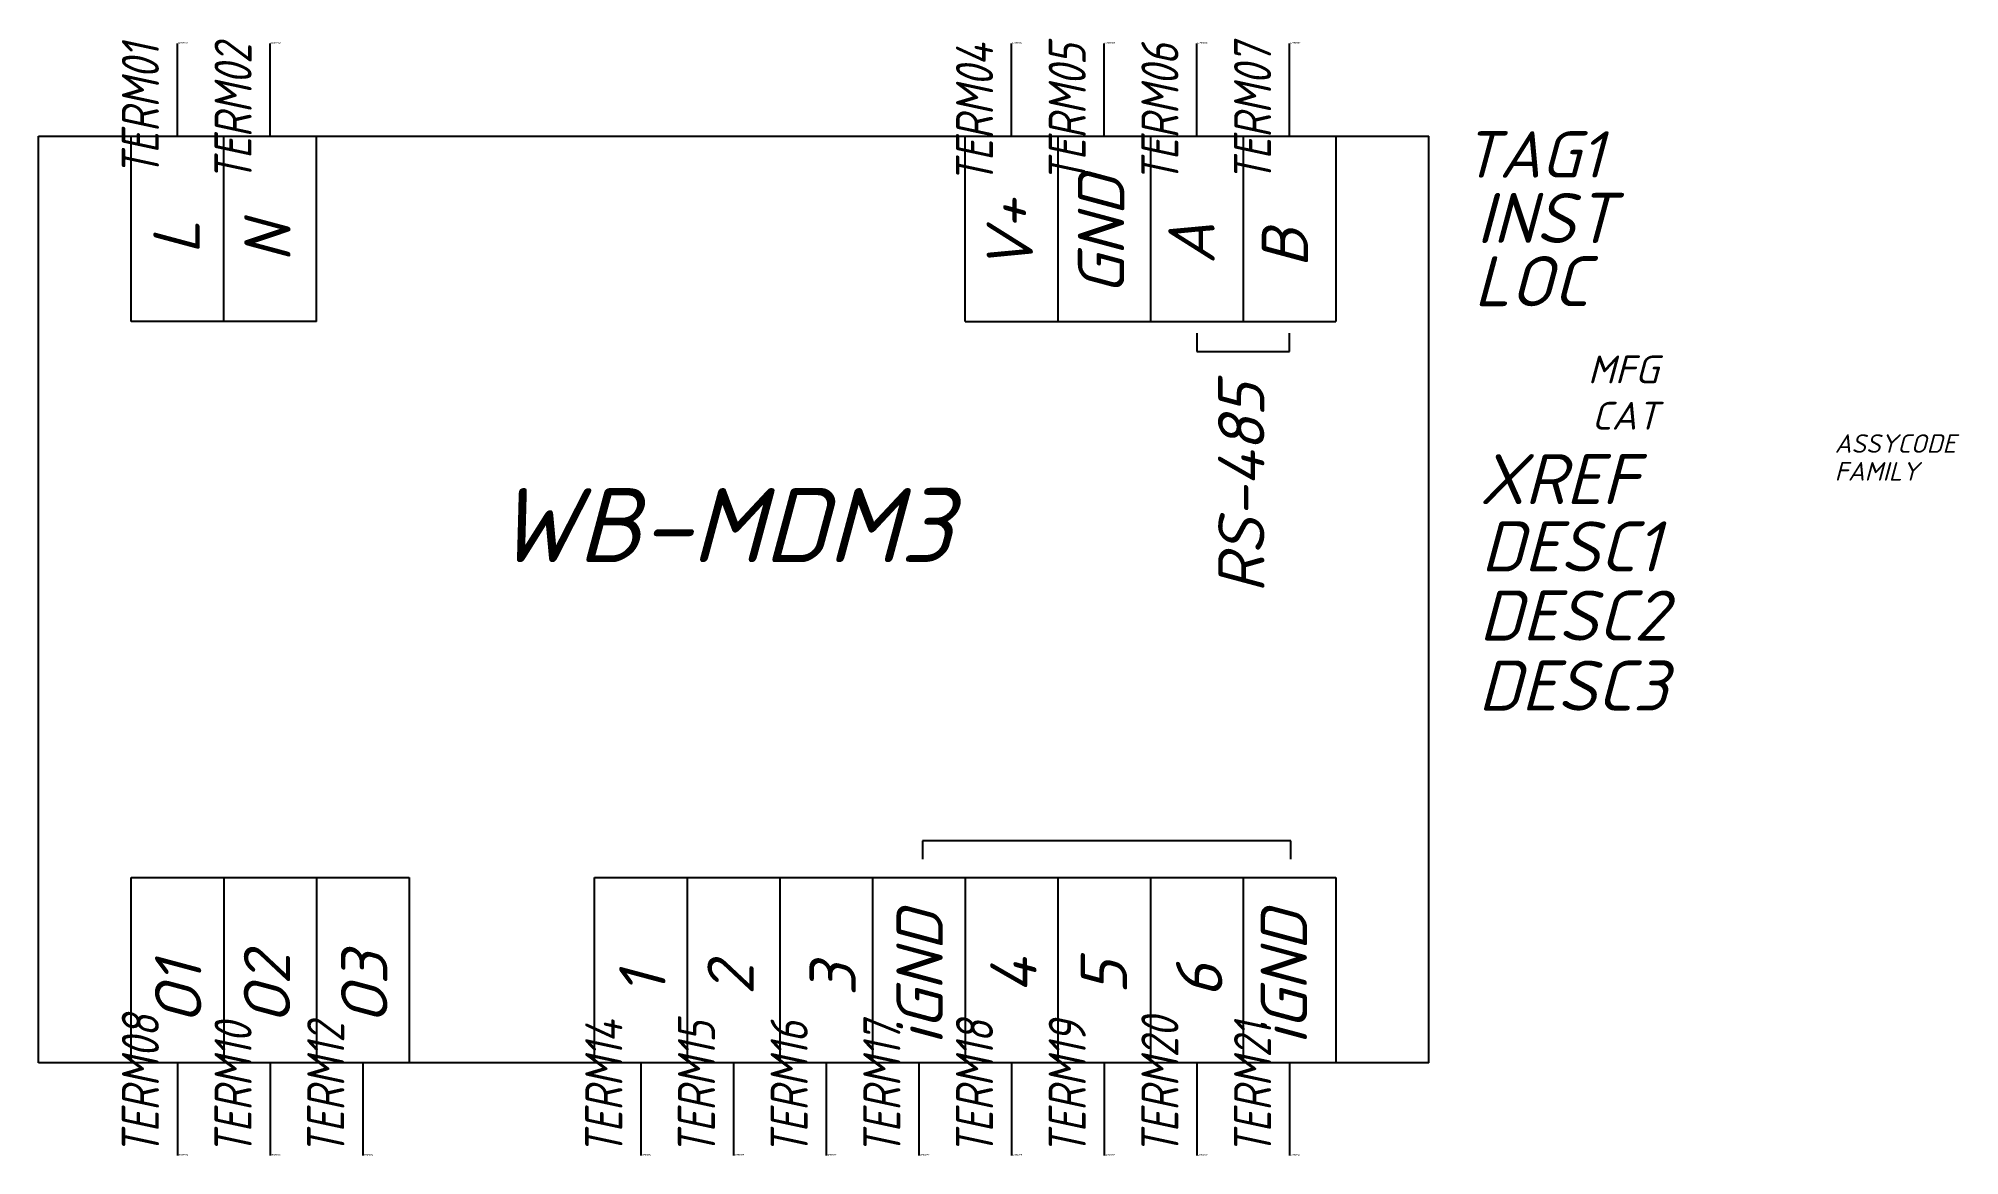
# Model space of a CAD drawing. Header units: millimetres. Extents: x -8 to 96, y 0 to 60.
import ezdxf
from ezdxf.enums import TextEntityAlignment as Align

# ---------------------------------------------------------------- set-up
doc = ezdxf.new("R2010")
doc.units = ezdxf.units.MM
doc.header["$LTSCALE"] = 6
doc.styles.add('WD_IEC', font='isocpeui.ttf', dxfattribs={"height": 2.5})
doc.styles.add('текст', font='isocpeui.ttf')

msp = doc.modelspace()

# ---------------------------------------------------------------- linework, layer by layer
for p, q in [((0, 55), (0, 60)), ((5, 55), (5, 60)), ((45, 55), (45, 60)), ((50, 55), (50, 60)), ((55, 55), (55, 60)), ((60, 55), (60, 60)), ((-7.5, 55), (67.5, 55)), ((-7.5, 5), (-7.5, 55)), ((-2.5, 45), (-2.5, 55)), ((2.5, 45), (2.5, 55)), ((7.5, 45), (7.5, 55)), ((42.5, 45), (42.5, 55)), ((47.5, 55), (47.5, 45)), ((52.5, 55), (52.5, 45)), ((57.5, 55), (57.5, 45)), ((62.5, 55), (62.5, 45)), ((67.5, 5), (67.5, 55)), ((2.5, 45), (-2.5, 45)), ((7.5, 45), (2.5, 45)), ((42.5, 45), (47.5, 45)), ((47.5, 45), (52.5, 45)), ((52.5, 45), (57.5, 45)), ((57.5, 45), (62.5, 45)), ((55, 44.38), (55, 43.38)), ((60, 43.38), (60, 44.38)), ((55, 43.38), (60, 43.38)), ((40.19, 16.99), (40.19, 15.99)), ((60.07, 16.99), (40.19, 16.99)), ((60.07, 15.99), (60.07, 16.99)), ((-2.5, 15), (2.5, 15)), ((-2.5, 5), (-2.5, 15)), ((2.5, 15), (7.5, 15)), ((2.5, 15), (2.5, 5)), ((7.5, 15), (12.5, 15)), ((7.5, 15), (7.5, 5)), ((12.5, 15), (12.5, 5)), ((22.5, 15), (27.5, 15)), ((22.5, 5), (22.5, 15)), ((27.5, 15), (32.5, 15)), ((27.5, 15), (27.5, 5)), ((32.5, 15), (37.5, 15)), ((32.5, 15), (32.5, 5)), ((37.5, 15), (42.5, 15)), ((37.5, 15), (37.5, 5)), ((42.5, 15), (47.5, 15)), ((42.5, 15), (42.5, 5)), ((47.5, 15), (52.5, 15)), ((47.5, 15), (47.5, 5)), ((52.5, 15), (57.5, 15)), ((52.5, 15), (52.5, 5)), ((57.5, 15), (62.5, 15)), ((57.5, 15), (57.5, 5)), ((62.5, 15), (62.5, 5)), ((67.5, 5), (-7.5, 5)), ((0, 5), (0, 0)), ((5, 5), (5, 0)), ((10, 5), (10, 0)), ((25, 5), (25, 0)), ((30, 5), (30, 0)), ((35, 5), (35, 0)), ((40, 5), (40, 0)), ((45, 5), (45, 0)), ((50, 5), (50, 0)), ((55, 5), (55, 0)), ((60, 5), (60, 0))]:
    msp.add_line(p, q)

# ---------------------------------------------------------------- texts
at = {"style": 'текст'}
for s, p in [('GND', (51.08, 46.44)), ('V+', (46.15, 47.64)), ('L', (1.2, 48.63)), ('N', (6.11, 48.21)), ('A', (55.95, 48.09)), ('B', (60.99, 47.91)), ('RS-485', (58.64, 30.35)), ('iGND', (41.29, 5.99)), ('iGND', (60.94, 5.99)), ('O1', (1.29, 7.06)), ('O2', (6.08, 7.06)), ('O3', (11.33, 7.06)), ('2', (31.09, 8.66)), ('3', (36.6, 8.6)), ('4', (46.35, 8.75)), ('5', (51.23, 8.7)), ('6', (56.37, 8.51)), ('1', (26.33, 8.64))]:
    msp.add_text(s, height=2.5, rotation=90, dxfattribs=at).set_placement(p)
msp.add_text('WB-MDM3', height=4, dxfattribs=at).set_placement((17.12, 32.02))
at = {"style": 'WD_IEC', "width": 0.8}
for tag, p in [('TERM01', (-1, 60)), ('TERM02', (4, 60)), ('TERM05', (49, 60)), ('TERM07', (59, 60)), ('TERM04', (44, 60)), ('TERM06', (54, 60))]:
    msp.add_attdef(tag, text='', height=2, rotation=90, dxfattribs=at).set_placement(p, align=Align.RIGHT)
at = {"style": 'WD_IEC', "flags": 1}
for tag, p, height in [('X2TERM01', (0, 60), 0.08), ('X2TERM02', (5, 60), 0.08), ('X2TERM04', (45, 60), 0.08), ('X2TERM05', (50, 60), 0.08), ('X2TERM06', (55, 60), 0.08), ('X2TERM07', (60, 60), 0.08), ('X2LINK', (0, 55), 0.01), ('ASSYCODE', (89.4, 37.92), 1), ('FAMILY', (89.4, 36.42), 1), ('X8TERM08', (0, 0), 0.08), ('X8TERM10', (5, 0), 0.08), ('X8TERM12', (10, 0), 0.08), ('X8TERM14', (25, 0), 0.08), ('X8TERM15', (30, 0), 0.08), ('X8TERM16', (35, 0), 0.08), ('X8TERM17', (40, 0), 0.08), ('X8TERM18', (45, 0), 0.08), ('X8TERM19', (50, 0), 0.08), ('X8TERM20', (55, 0), 0.08), ('X8TERM21', (60, 0), 0.08)]:
    msp.add_attdef(tag, p, '', height=height, dxfattribs=at)
at = {"style": 'WD_IEC'}
msp.add_attdef('TAG1', (69.33, 52.77), 'A', height=2.5, dxfattribs=at)
for tag, p in [('INST', (77.53, 49.24)), ('LOC', (76.14, 45.83)), ('XREF', (78.77, 35.15)), ('DESC1', (80.01, 31.52)), ('DESC2', (80.4, 27.79)), ('DESC3', (80.4, 24.01))]:
    msp.add_attdef(tag, text='', height=2.7, dxfattribs=at).set_placement(p, align=Align.RIGHT)
at = {"style": 'WD_IEC', "flags": 9}
for tag, p in [('MFG', (79.9, 41.67)), ('CAT', (79.9, 39.17))]:
    msp.add_attdef(tag, text='', height=1.5, dxfattribs=at).set_placement(p, align=Align.RIGHT)
at = {"style": 'WD_IEC', "width": 0.8}
for tag, p in [('TERM08', (-1, 0)), ('TERM10', (4, 0)), ('TERM12', (9, 0)), ('TERM14', (24, 0)), ('TERM15', (29, 0)), ('TERM16', (34, 0)), ('TERM17', (39, 0)), ('TERM18', (44, 0)), ('TERM19', (49, 0)), ('TERM20', (54, 0)), ('TERM21', (59, 0))]:
    msp.add_attdef(tag, p, '', height=2, rotation=90, dxfattribs=at)

doc.saveas('drawing.dxf')
